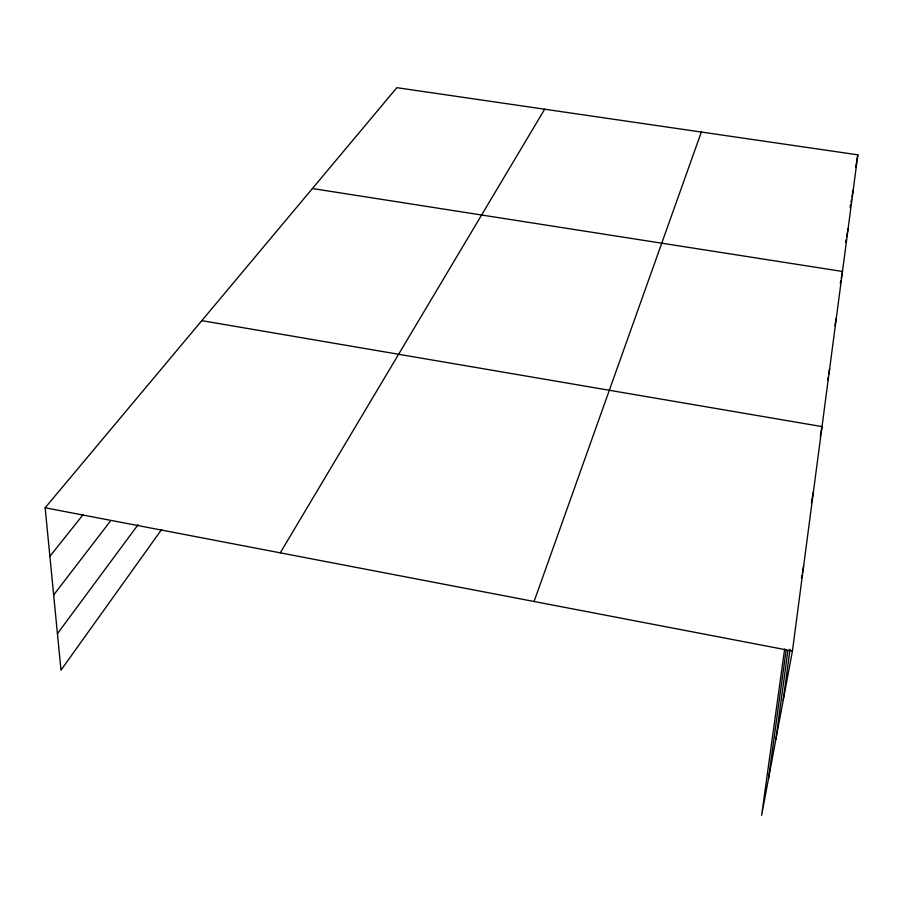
<?xml version="1.0" encoding="UTF-8"?>
<svg xmlns="http://www.w3.org/2000/svg" width="903" height="903" viewBox="0 0 903 903"><rect width="100%" height="100%" fill="white"/><g stroke="black" fill="none" stroke-linecap="round" stroke-linejoin="round"><path stroke-width="1.35" d="M784.651 648.964L761.624 815.319L792.428 651.018L857.85 154.842L396.846 87.681L45.15 507.779L60.986 670.139L161.626 529.497M783.194 700.276L790.046 649.178M768.521 778.533L786.107 650.295M775.858 739.433L787.834 651.074M855.672 167.066L857.85 154.842M850.062 207.6L850.547 204.891M851.032 202.182L851.518 199.473M852.003 196.764L853.211 189.991M845.682 242.207L846.167 239.509M846.653 236.8L848.12 228.673M840.275 283.666L840.761 280.957M841.257 278.237L842.476 271.464L312.415 188.535M834.914 325.723L836.392 317.563M827.633 379.87L828.13 377.149M828.627 374.418L829.62 368.955M820.263 436.205L822.023 426.6L201.798 320.655M811.402 502.779L813.434 491.717M801.401 578.044L801.898 575.335M802.406 572.626L803.659 565.842M534.068 601.488L701.349 132.041M280.269 552.839L544.667 109.218M57.42 633.669L138.091 524.677M53.649 594.987L110.335 521.155M49.879 556.316L83.11 514.642M45.15 507.779L792.428 651.018"/></g></svg>
